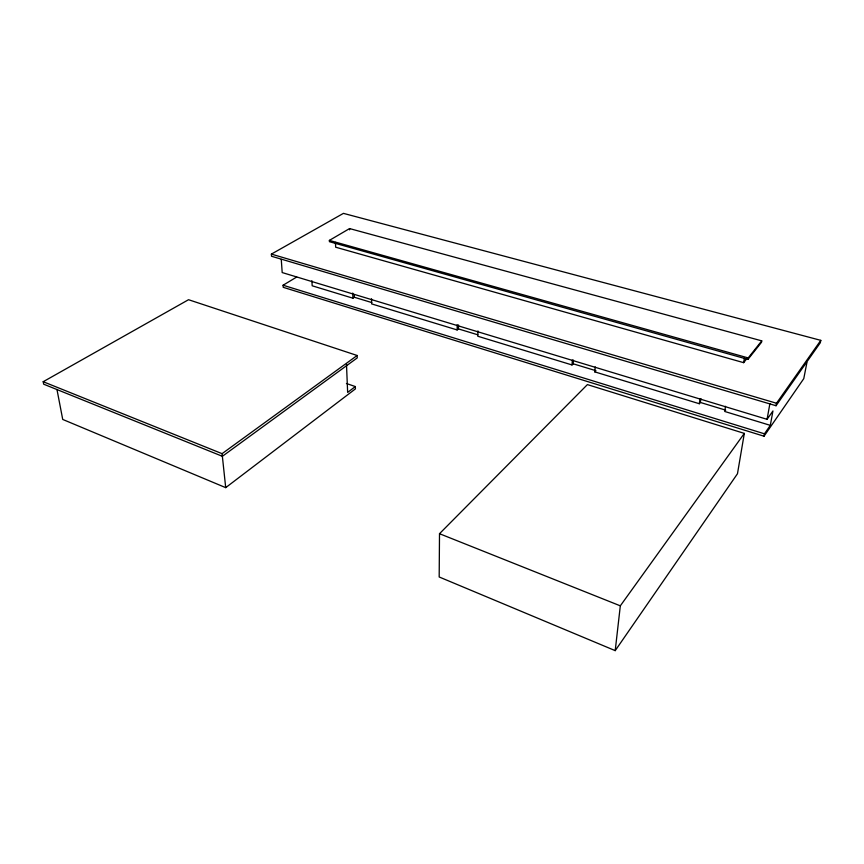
<?xml version="1.0" encoding="UTF-8"?>
<svg xmlns="http://www.w3.org/2000/svg" width="864" height="864" viewBox="0 0 864 864"><rect width="100%" height="100%" fill="white"/><g stroke="black" fill="none" stroke-linecap="round" stroke-linejoin="round"><path stroke-width="1.3" d="M439.506 533.704L439.182 576.979L615.211 650.635L737.478 473.731L744.325 433.393L587.412 384.599L439.506 533.704L620.32 605.837L615.211 650.635M371.52 298.739L371.65 303.901L457.132 329.94L457.207 324.637M457.132 329.94L458.449 328.914L458.514 324.94M477.943 330.912L477.803 336.247L572 364.943L573.188 363.798L573.469 360.061M572 364.943L572.368 359.964M700.909 398.596L700.348 402.451L699.322 403.726L594.788 371.876L595.22 366.865M699.322 403.726L700.056 398.585M725.533 406.285L724.712 411.469L770.31 425.358L772.945 410.962L767.07 419.321L282.193 272.56L281.264 259.373M335.448 242.374L335.653 247.201L743.656 362.664L744.39 358.139M747.943 359.402L748.192 357.934L761.746 340.859L349.574 228.571L329.368 240.397L329.432 241.693L747.943 359.402L761.497 342.295L761.746 340.859M296.687 277.031L283.079 285.228L283.23 287.323L764.024 436.212L764.456 433.814L770.31 425.358M767.07 419.321L769.91 403.564M776.034 405.734L776.498 403.24L820.8 340.362L343.44 213.365L271.382 254.102L271.544 256.262L776.034 405.734L820.325 342.716L820.8 340.362M806.911 362.567L803.768 378.648L764.024 436.212M620.32 605.837L744.325 433.393M743.656 362.664L746.809 358.69M594.788 371.876L595.955 370.71L573.188 363.798M56.959 389.47L62.726 419.44L225.709 487.642L355.417 388.886L355.331 386.564L346.432 383.486M355.331 386.564L347.641 392.407L346.496 364.446M43.2 381.715L222.08 453.665L357.156 355.493L357.242 357.912L222.372 456.3L43.697 384.199L43.2 381.715L188.536 299.711L357.156 355.493M311.893 280.724L312.185 285.79L352.922 298.199L354.337 297.259L371.801 302.573M329.368 240.397L748.192 357.934M271.382 254.102L776.498 403.24M458.449 328.914L477.814 334.8M700.348 402.451L725.717 410.162M283.079 285.228L764.456 433.814M222.08 453.665L225.709 487.642M354.24 294.7L354.337 297.259M352.728 293.058L352.922 298.199M349.574 228.571L349.628 229.856"/></g></svg>
